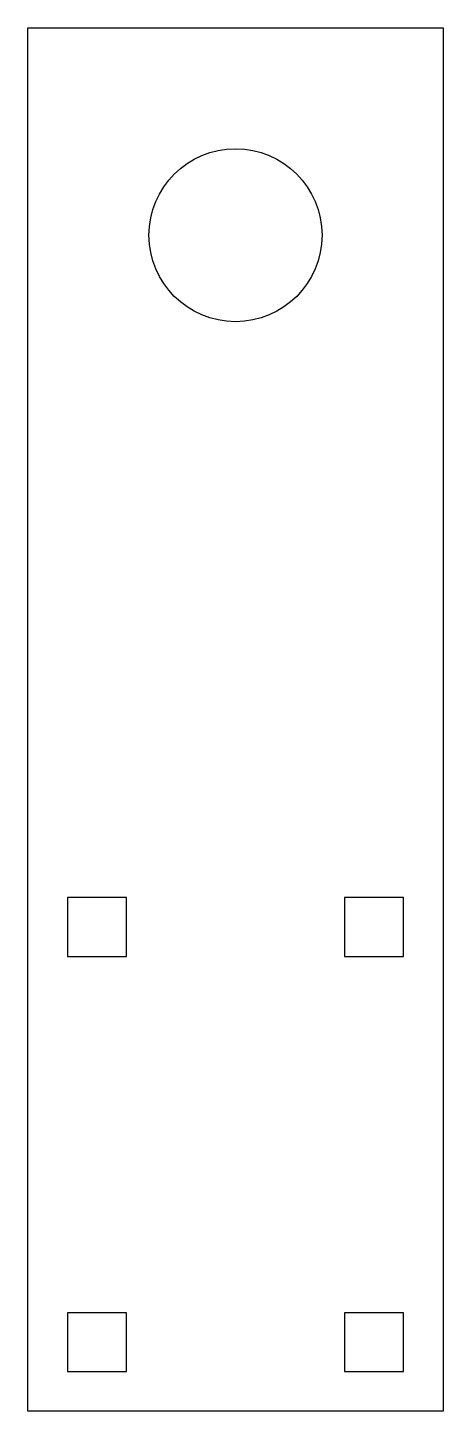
# Model space of a CAD drawing. Header units: millimetres. Extents: x 0 to 60, y 0 to 200.
import ezdxf

# ---------------------------------------------------------------- set-up
doc = ezdxf.new("R2010")
doc.units = ezdxf.units.MM

# ---------------------------------------------------------------- blocks, each defined once
blk = doc.blocks.new('Tai cau - 2')
at = {"color": 8}
blk.add_lwpolyline([(82671.64, 36424.28), (82731.64, 36424.28), (82731.64, 36224.28), (82671.64, 36224.28)], close=True, dxfattribs=at)
at = {"color": 2}
for points in [[(82677.39, 36290.03), (82685.89, 36290.03), (82685.89, 36298.53), (82677.39, 36298.53)], [(82717.39, 36290.03), (82725.89, 36290.03), (82725.89, 36298.53), (82717.39, 36298.53)], [(82677.39, 36230.03), (82685.89, 36230.03), (82685.89, 36238.53), (82677.39, 36238.53)], [(82717.39, 36230.03), (82725.89, 36230.03), (82725.89, 36238.53), (82717.39, 36238.53)]]:
    blk.add_lwpolyline(points, close=True, dxfattribs=at)
blk.add_circle((82701.64, 36394.28), 12.5, dxfattribs=at)

msp = doc.modelspace()

# ---------------------------------------------------------------- block references
msp.add_blockref('Tai cau - 2', (-82671.64, -36224.28))

doc.saveas('drawing.dxf')
